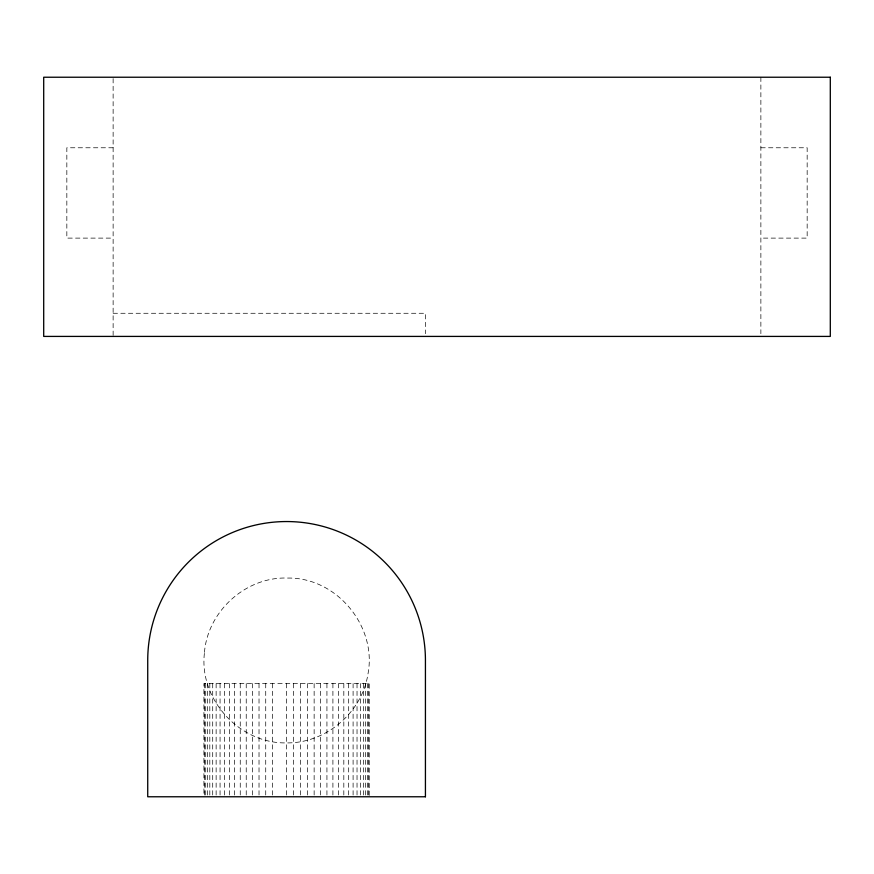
<?xml version="1.0" encoding="UTF-8"?>
<svg xmlns="http://www.w3.org/2000/svg" width="874" height="874" viewBox="0 0 874 874"><rect width="100%" height="100%" fill="white"/><g stroke="black" fill="none" stroke-linecap="round" stroke-linejoin="round"><path stroke-width="0.66" stroke-dasharray="4.37 3.28" d="M113.128 147.772L66.839 147.772L66.839 238.11L113.128 238.11M760.872 147.772L807.161 147.772L807.161 238.11L760.872 238.11M113.128 313.274L425.43 313.274L425.43 333.693M760.872 77.229L760.872 333.693M369.232 795.406L369.232 683.544L203.926 683.544L203.926 795.406M368.642 683.544L368.642 795.406M367.451 683.544L367.451 795.406M365.682 683.544L365.682 795.406M363.344 683.544L363.344 795.406M360.449 683.544L360.449 795.406M357.029 683.544L357.029 795.406M353.096 683.544L353.096 795.406M348.682 683.544L348.682 795.406M343.821 683.544L343.821 795.406M338.555 683.544L338.555 795.406M332.907 683.544L332.907 795.406M326.931 683.544L326.931 795.406M320.66 683.544L320.66 795.406M314.137 683.544L314.137 795.406M307.429 683.544L307.429 795.406M300.558 683.544L300.558 795.406M293.598 683.544L293.598 795.406M286.585 683.544L286.585 795.406M272.601 683.544L272.601 795.406M265.729 683.544L265.729 795.406M259.021 683.544L259.021 795.406M252.499 683.544L252.499 795.406M246.228 683.544L246.228 795.406M240.252 683.544L240.252 795.406M234.603 683.544L234.603 795.406M229.338 683.544L229.338 795.406M224.476 683.544L224.476 795.406M220.062 683.544L220.062 795.406M216.129 683.544L216.129 795.406M212.71 683.544L212.71 795.406M209.815 683.544L209.815 795.406M207.477 683.544L207.477 795.406M205.707 683.544L205.707 795.406M204.516 683.544L204.516 795.406M113.128 78.594L113.128 336.414M204.374 653.402C199.163 700.03 240.033 743.861 286.585 742.911C325.631 743.359 361.77 712.976 367.899 674.346C377.404 626.461 336.61 577.277 287.863 578.064C245.922 576.392 207.182 611.472 204.374 653.402"/><path stroke-width="1.31" d="M830.3 77.229L43.7 77.229L43.7 336.414L830.3 336.414L830.3 77.229M425.43 796.771L147.728 796.771L147.728 660.394A138.846 138.846 0 0 1 286.585 521.549A138.846 138.846 0 0 1 425.43 660.394L425.43 796.771"/></g></svg>
